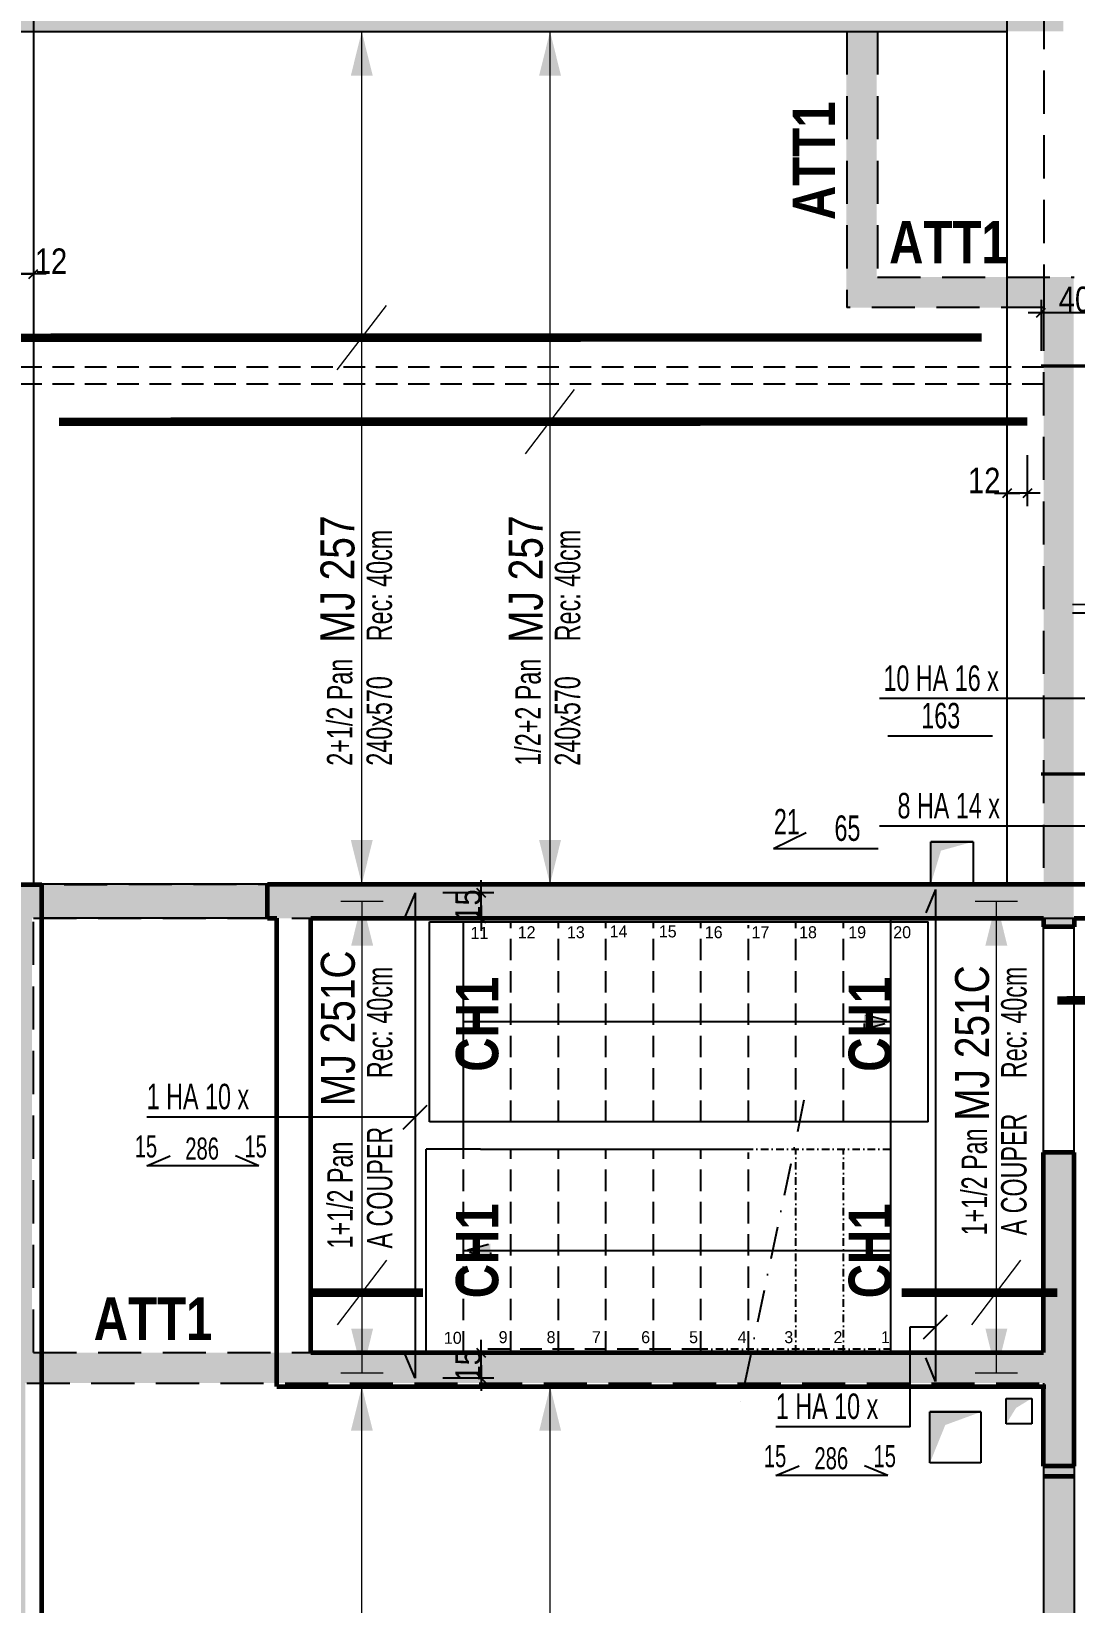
# Model space of a CAD drawing. Header units: millimetres. Extents: x 12821 to 19311, y -3644 to -644.
# Drawn here: x 17625 to 18240, y -2340 to -1414 of the extents above; entities that cross this region are included whole.
import ezdxf
from ezdxf.enums import TextEntityAlignment as Align

# ---------------------------------------------------------------- set-up
doc = ezdxf.new("R2010")
doc.units = ezdxf.units.MM
doc.linetypes.add('CACHEX2', pattern=[19.05, 12.7, -6.35])
doc.linetypes.add('TIRETPT2', pattern=[12.7, 6.35, -3.175, 0, -3.175])
for name, color, linetype in [('01_ARMA_INF', 50, 'Continuous'), ('01_cote_gen', 4, 'Continuous'), ('01_linteaux', 2, 'Continuous'), ('01_murs_sup', 2, 'CACHEX2'), ('01_resv', 32, 'Continuous'), ('01_texte', 230, 'Continuous'), ('AA_COTES', 2, 'Continuous')]:
    doc.layers.add(name, color=color, linetype=linetype)
doc.layers.add('01_murs_coup', color=5, linetype='Continuous', lineweight=60)
doc.styles.add('Eurostile', font='')
doc.styles.add('PATIO', font='ARIALN.TTF')
doc.styles.add('STYLE2', font='ARIALN.TTF')
doc.styles.add('Titre', font='ariblk.ttf')
doc.styles.get('Eurostile').set_extended_font_data('Eurostile')
doc.dimstyles.new('JB50', dxfattribs={"dimscale": 0.1, "dimtxt": 150, "dimasz": 15, "dimexe": 0.1, "dimexo": 0.1, "dimgap": 0.09, "dimtad": 1, "dimdec": 1, "dimdsep": 46, "dimtxsty": 'STYLE2', "dimblk1": 'BOND_G', "dimblk2": 'BOND_D', "dimsah": 1, "dimcen": 1.5, "dimdle": 0.01, "dimse1": 1, "dimse2": 1, "dimclrd": 4, "dimclre": 2, "dimclrt": 6, "dimazin": 2, "dimtfac": 2.333333, "dimtdec": 1, "dimtix": 1, "dimtmove": 2, "dimatfit": 3, "dimldrblk": 'BOND_G', "dimfxl": 1, "dimtolj": 1, "dimtzin": 0, "dimarcsym": 0})

# ---------------------------------------------------------------- blocks, each defined once
blk = doc.blocks.new('BOND_G')
at = {"layer": 'AA_COTES', "color": 0}
for p, q in [((0, -5), (0, 15)), ((5, 0), (-5, 0)), ((1.77, 1.77), (-1.77, -1.77))]:
    blk.add_line(p, q, dxfattribs=at)
blk = doc.blocks.new('BOND_D')
at = {"layer": 'AA_COTES', "color": 0}
for p, q in [((5, 0), (-5, 0)), ((-1.77, -1.77), (1.77, 1.77)), ((0, 5), (0, -15))]:
    blk.add_line(p, q, dxfattribs=at)
blk = doc.blocks.new('*D1592')
at = {"layer": '01_cote_gen', "color": 4, "lineweight": -2, "transparency": 16777216}
blk.add_line((18222.09, -1579.34), (18259.09, -1579.34), dxfattribs=at)
at = {"layer": 'Defpoints', "color": 0, "transparency": 16777216}
for p in [(18260.59, -1579.34), (18220.59, -1610.91), (18260.59, -1610.91)]:
    blk.add_point(p, dxfattribs=at)
at = {"layer": '01_cote_gen', "color": 4, "lineweight": -2, "transparency": 16777216, "xscale": 1.5, "yscale": 1.5, "zscale": 1.5, "rotation": 180}
blk.add_blockref('BOND_G', (18220.59, -1579.34), dxfattribs=at)
at = {"layer": '01_cote_gen', "color": 4, "lineweight": -2, "transparency": 16777216, "xscale": 1.5, "yscale": 1.5, "zscale": 1.5}
blk.add_blockref('BOND_D', (18260.59, -1579.34), dxfattribs=at)
at = {"layer": '01_cote_gen', "color": 6, "transparency": 16777216, "insert": (18240.59, -1571.67), "char_height": 15, "attachment_point": 5, "style": 'STYLE2'}
blk.add_mtext('\\A1;40', dxfattribs=at)
blk = doc.blocks.new('*D1649')
at = {"layer": '01_cote_gen', "color": 4, "lineweight": -2, "transparency": 16777216}
blk.add_line((17616.07, -1556.6), (17625.09, -1556.6), dxfattribs=at)
at = {"layer": 'Defpoints', "color": 0, "transparency": 16777216}
for p in [(17626.59, -1556.6), (17614.57, -1594.2), (17626.59, -1594.2)]:
    blk.add_point(p, dxfattribs=at)
at = {"layer": '01_cote_gen', "color": 4, "lineweight": -2, "transparency": 16777216, "xscale": 1.5, "yscale": 1.5, "zscale": 1.5, "rotation": 180}
blk.add_blockref('BOND_G', (17614.57, -1556.6), dxfattribs=at)
at = {"layer": '01_cote_gen', "color": 4, "lineweight": -2, "transparency": 16777216, "xscale": 1.5, "yscale": 1.5, "zscale": 1.5}
blk.add_blockref('BOND_D', (17626.59, -1556.6), dxfattribs=at)
at = {"layer": '01_cote_gen', "color": 6, "transparency": 16777216, "insert": (17636.93, -1549.06), "char_height": 15, "attachment_point": 5, "style": 'STYLE2'}
blk.add_mtext('\\A1;12', dxfattribs=at)
blk = doc.blocks.new('*D1669')
at = {"layer": '01_cote_gen', "color": 4, "lineweight": -2, "transparency": 16777216}
blk.add_line((18211.09, -1685.9), (18202.09, -1685.9), dxfattribs=at)
at = {"layer": 'Defpoints', "color": 0, "transparency": 16777216}
for p in [(18200.59, -1643.57), (18212.59, -1643.57), (18200.59, -1685.9)]:
    blk.add_point(p, dxfattribs=at)
at = {"layer": '01_cote_gen', "color": 4, "lineweight": -2, "transparency": 16777216, "xscale": 1.5, "yscale": 1.5, "zscale": 1.5, "rotation": 180}
blk.add_blockref('BOND_D', (18200.59, -1685.9), dxfattribs=at)
at = {"layer": '01_cote_gen', "color": 4, "lineweight": -2, "transparency": 16777216, "xscale": 1.5, "yscale": 1.5, "zscale": 1.5}
blk.add_blockref('BOND_G', (18212.59, -1685.9), dxfattribs=at)
at = {"layer": '01_cote_gen', "color": 6, "transparency": 16777216, "insert": (18187.06, -1678.36), "char_height": 15, "attachment_point": 5, "style": 'STYLE2'}
blk.add_mtext('\\A1;12', dxfattribs=at)
blk = doc.blocks.new('*D1680')
at = {"layer": '01_cote_gen', "color": 4, "lineweight": -2, "transparency": 16777216}
for p, q in [((17890.48, -1919.9), (17890.48, -1918.4)), ((17890.48, -1936.4), (17890.48, -1921.4)), ((17890.48, -1937.9), (17890.48, -1939.4))]:
    blk.add_line(p, q, dxfattribs=at)
at = {"layer": 'Defpoints', "color": 0, "transparency": 16777216}
for p in [(17851.6, -1921.4), (17890.48, -1921.4), (17851.6, -1936.4)]:
    blk.add_point(p, dxfattribs=at)
at = {"layer": '01_cote_gen', "color": 4, "lineweight": -2, "transparency": 16777216, "xscale": 1.5, "yscale": 1.5, "zscale": 1.5}
for name, p, rotation in [('BOND_D', (17890.48, -1921.4), 270), ('BOND_G', (17890.48, -1936.4), 90)]:
    blk.add_blockref(name, p, dxfattribs=dict(at, rotation=rotation))
at = {"layer": '01_cote_gen', "color": 6, "transparency": 16777216, "insert": (17882.81, -1928.9), "char_height": 15, "attachment_point": 5, "rotation": 90, "style": 'STYLE2'}
blk.add_mtext('\\A1;15', dxfattribs=at)
blk = doc.blocks.new('*D1681')
at = {"layer": '01_cote_gen', "color": 4, "lineweight": -2, "transparency": 16777216}
for p, q in [((17890.48, -2190.95), (17890.48, -2189.45)), ((17890.48, -2207.45), (17890.48, -2192.45)), ((17890.48, -2208.95), (17890.48, -2210.45))]:
    blk.add_line(p, q, dxfattribs=at)
at = {"layer": 'Defpoints', "color": 0, "transparency": 16777216}
for p in [(17851.6, -2192.45), (17890.48, -2192.45), (17851.6, -2207.45)]:
    blk.add_point(p, dxfattribs=at)
at = {"layer": '01_cote_gen', "color": 4, "lineweight": -2, "transparency": 16777216, "xscale": 1.5, "yscale": 1.5, "zscale": 1.5}
for name, p, rotation in [('BOND_D', (17890.48, -2192.45), 270), ('BOND_G', (17890.48, -2207.45), 90)]:
    blk.add_blockref(name, p, dxfattribs=dict(at, rotation=rotation))
at = {"layer": '01_cote_gen', "color": 6, "transparency": 16777216, "insert": (17882.81, -2199.95), "char_height": 15, "attachment_point": 5, "rotation": 90, "style": 'STYLE2'}
blk.add_mtext('\\A1;15', dxfattribs=at)

msp = doc.modelspace()

# ---------------------------------------------------------------- hatches: boundary and pattern name
at = {"layer": '01_murs_sup'}
h = msp.add_hatch(dxfattribs=at)
h.set_pattern_fill('DASH', color=256, scale=2.5, angle=135)
h.set_pattern_definition([(135, (3467.145, 11747.268), (-11.22532, 9e-16), [7.9375, -7.9375])])
h.paths.add_polyline_path([(15409.18, -1916.45), (15389.18, -1916.45), (15389.18, -2444.45), (17606.59, -2444.45), (17606.59, -2484.34), (17621.78, -2484.34), (17621.78, -2210.45), (18222.09, -2210.45), (18222.09, -2678.35), (18240.09, -2678.35), (18240.09, -2074.5), (18222.09, -2074.5), (18222.09, -2192.45), (17625.78, -2192.45), (17625.78, -1936.5), (18222.09, -1936.5), (18222.09, -1941.5), (18239.78, -1941.5), (18239.78, -1558.45), (18123.78, -1558.45), (18123.78, -1413.62), (18233.78, -1413.61), (18233.78, -1395.61), (17621.78, -1395.65), (17621.78, -802.45), (17718.33, -802.45), (17718.33, -786.45), (17601.78, -786.45), (17601.78, -1413.65), (18105.78, -1413.62), (18105.78, -1576.45), (18222.09, -1576.45), (18222.09, -1916.5), (17607.59, -1916.5), (17607.59, -2419.45), (17345.78, -2419.45), (17345.78, -1916.45), (17327.59, -1916.45), (17327.59, -2419.45), (16811.78, -2419.45), (16811.78, -1916.45), (16791.78, -1916.45), (16791.78, -2419.45), (16531.78, -2419.45), (16531.78, -1866.45), (16503.78, -1866.45), (16503.78, -1886.45), (16511.78, -1886.45), (16511.78, -2419.45), (16391.78, -2419.45), (16391.78, -1991.45), (16373.78, -1991.45), (16373.78, -2419.45), (16253.78, -2419.45), (16253.78, -1886.45), (16401.78, -1886.45), (16401.78, -1866.45), (16235.78, -1866.45), (16235.78, -2419.45), (15986.05, -2419.45), (15986.05, -1916.45), (15966.05, -1916.45), (15966.05, -2419.45), (15409.18, -2419.45)])
for points in [[(18116.24, -2001.7), (18132.11, -1997.45), (18116.24, -1993.19)], [(17895.99, -2136.7), (17880.11, -2132.45), (17895.99, -2128.19)]]:
    msp.add_hatch(color=256, dxfattribs=at).paths.add_polyline_path(points)

# ---------------------------------------------------------------- linework, layer by layer
at = {"layer": '01_ARMA_INF', "linetype": 'Continuous', "lineweight": 0, "const_width": 5, "flags": 128}
for points in [[(18185.53, -1594.04), (17614.57, -1594.2)], [(18212.59, -1643.57), (17641.63, -1643.73)], [(18379.11, -1984.68), (18230.11, -1984.84)], [(17856.24, -2157.16), (17790.11, -2157.16)], [(18230.11, -2157.16), (18138.41, -2157.16)]]:
    msp.add_lwpolyline(points, dxfattribs=at)
at = {"layer": '01_linteaux'}
for p, q in [((18200.59, -1916.4), (18200.59, -1235.45)), ((17626.59, -1315.45), (17626.59, -1916.4)), ((17626.59, -1413.65), (18200.59, -1413.62)), ((17764.59, -1916.4), (17631.59, -1916.4)), ((17764.59, -1936.4), (17631.59, -1936.4)), ((17860.11, -1938.45), (18154.11, -1938.45)), ((17860.11, -2056.45), (17860.11, -1938.45)), ((17880.11, -2072.45), (17880.11, -1938.45)), ((18132.11, -2192.45), (18132.11, -1936.4)), ((18154.11, -2056.45), (18154.11, -1938.45)), ((18222.11, -2074.4), (18222.11, -1941.4)), ((18240.11, -2074.4), (18240.11, -1941.4)), ((18154.11, -2056.45), (17860.11, -2056.45)), ((17890.13, -2072.45), (17858.11, -2072.45)), ((17858.11, -2192.45), (17858.11, -2072.45)), ((17890.13, -2072.45), (18046.44, -2072.45)), ((18222.11, -2259.44), (18222.11, -2361.44)), ((18240.11, -2259.44), (18240.11, -2361.44))]:
    msp.add_line(p, q, dxfattribs=at)
at = {"layer": '01_linteaux', "linetype": 'TIRETPT2', "ltscale": 3}
msp.add_line((18080.84, -2043.74), (18043.44, -2221.86), dxfattribs=at)
at = {"layer": '01_linteaux', "linetype": 'TIRETPT2', "ltscale": 0.7}
for p, q in [((18046.44, -2072.45), (18132.11, -2072.45)), ((18076.11, -2192.45), (18076.11, -2072.45)), ((18104.11, -2192.45), (18104.11, -2072.45)), ((18132.11, -2190.45), (18021.46, -2190.45))]:
    msp.add_line(p, q, dxfattribs=at)
at = {"layer": '01_linteaux', "flags": 128}
msp.add_lwpolyline([(18132.11, -1997.45), (17880.11, -1997.45)], dxfattribs=at)
at = {"layer": '01_linteaux'}
msp.add_lwpolyline([(18132.11, -2132.45), (17880.11, -2132.45)], dxfattribs=at)
at = {"layer": '01_murs_coup'}
for p, q in [((17606.59, -1916.5), (17631.59, -1916.5)), ((17631.66, -3076.46), (17631.59, -1916.4)), ((17764.59, -1916.4), (18369.11, -1916.4)), ((17764.59, -1916.4), (18369.11, -1916.4)), ((17764.59, -1936.4), (17764.59, -1916.4)), ((17764.59, -1936.4), (17770.11, -1936.4)), ((17764.59, -1936.4), (17770.11, -1936.4)), ((17770.11, -2212.45), (17770.11, -1936.4)), ((17770.11, -2212.45), (17770.11, -1936.4)), ((17790.11, -2192.45), (17790.11, -1936.4)), ((17790.11, -2192.45), (17790.11, -1936.4)), ((17790.11, -1936.4), (18222.11, -1936.4)), ((17790.11, -1936.4), (18222.11, -1936.4)), ((18222.11, -1936.4), (18222.11, -1941.4)), ((18240.11, -1941.4), (18222.11, -1941.4)), ((18240.11, -1936.4), (18369.11, -1936.4)), ((18240.11, -1936.4), (18369.11, -1936.4)), ((18240.11, -1936.4), (18240.11, -1941.4)), ((18240.11, -2074.4), (18222.11, -2074.4)), ((18222.11, -2192.45), (18222.11, -2074.4)), ((18240.11, -2074.4), (18222.11, -2074.4)), ((18240.11, -2259.44), (18240.11, -2074.4)), ((17790.11, -2192.45), (18222.11, -2192.45)), ((17770.11, -2212.45), (18223.32, -2212.45)), ((17770.11, -2212.45), (18222.11, -2212.45)), ((18222.11, -2259.44), (18222.11, -2212.45)), ((18240.11, -2259.44), (18222.11, -2259.44)), ((18240.11, -2265.44), (18222.11, -2265.44))]:
    msp.add_line(p, q, dxfattribs=at)
at = {"layer": '01_murs_sup', "ltscale": 2}
for p, q in [((18222.43, -1576.45), (18222.43, -1315.45)), ((17602.32, -1413.65), (18106.11, -1413.62)), ((18106.11, -1413.62), (18106.11, -1576.45)), ((18124.11, -1413.62), (18124.11, -1558.45)), ((18124.11, -1558.45), (18240.11, -1558.45)), ((18222.43, -1576.45), (18106.11, -1576.45)), ((18222.11, -1576.45), (18222.11, -1916.4)), ((17606.6, -1916.42), (18222.43, -1916.32)), ((17626.6, -2192.45), (17626.6, -1936.4)), ((17626.6, -1936.4), (18222.11, -1936.4)), ((18222.22, -1936.4), (18240.11, -1936.4)), ((18222.11, -2074.4), (18240.11, -2074.4)), ((18222.11, -2192.45), (18222.11, -2074.4)), ((18222.22, -2074.4), (18240.11, -2074.4)), ((18240.11, -2074.4), (18240.11, -2678.35)), ((17626.6, -2192.45), (18222.11, -2192.45)), ((17622.6, -2210.45), (18223.43, -2210.45)), ((18222.11, -2210.45), (18222.11, -2678.35))]:
    msp.add_line(p, q, dxfattribs=at)
at = {"layer": '01_murs_sup'}
for p, q in [((18222.11, -1611.47), (14199.6, -1611.44)), ((18222.11, -1621.47), (14199.6, -1621.44)), ((17908.11, -2056.45), (17908.11, -1938.45)), ((17936.11, -2056.45), (17936.11, -1938.45)), ((17964.11, -2056.45), (17964.11, -1938.45)), ((17992.11, -2056.45), (17992.11, -1938.45)), ((18020.11, -2056.45), (18020.11, -1938.45)), ((18048.11, -2056.45), (18048.11, -1940.4)), ((18076.11, -2056.45), (18076.11, -1938.45)), ((18104.11, -2056.45), (18104.11, -1938.45)), ((17880.11, -2192.45), (17880.11, -2072.45)), ((17908.11, -2192.45), (17908.11, -2072.45)), ((17936.11, -2192.45), (17936.11, -2072.45)), ((17964.11, -2192.45), (17964.11, -2072.45)), ((17992.11, -2192.45), (17992.11, -2072.45)), ((18020.11, -2192.45), (18020.11, -2072.45)), ((18048.11, -2192.45), (18048.11, -2074.4)), ((18021.46, -2190.45), (17890.13, -2190.45))]:
    msp.add_line(p, q, dxfattribs=at)
at = {"layer": '01_murs_sup', "flags": 128}
for points in [[(18116.24, -2001.7), (18132.11, -1997.45), (18116.24, -1993.19)], [(17895.99, -2136.7), (17880.11, -2132.45), (17895.99, -2128.19)]]:
    msp.add_lwpolyline(points, close=True, dxfattribs=at)
at = {"layer": '01_resv'}
for p, q in [((18155.59, -1916.4), (18155.59, -1891.3)), ((18155.59, -1891.3), (18180.59, -1891.3)), ((18180.59, -1891.3), (18155.59, -1891.3)), ((18180.59, -1891.3), (18168.09, -1891.3)), ((18168.09, -1891.3), (18180.59, -1891.3)), ((18180.59, -1891.3), (18180.59, -1916.4)), ((18180.59, -1916.4), (18155.59, -1916.4)), ((18200.09, -2234.42), (18200.09, -2219.42)), ((18200.09, -2219.42), (18215.09, -2219.42)), ((18200.09, -2234.41), (18200.09, -2219.42)), ((18215.09, -2219.42), (18215.09, -2234.41)), ((18155.08, -2257.46), (18155.08, -2227.46)), ((18155.08, -2227.46), (18185.08, -2227.46)), ((18185.08, -2227.46), (18155.08, -2227.46)), ((18185.08, -2227.46), (18170.08, -2227.46)), ((18170.08, -2227.46), (18185.08, -2227.46)), ((18185.08, -2227.46), (18185.08, -2257.46)), ((18215.09, -2234.41), (18200.09, -2234.41)), ((18185.08, -2257.46), (18155.08, -2257.46))]:
    msp.add_line(p, q, dxfattribs=at)
for points in [[(18155.59, -1916.4), (18155.59, -1891.3), (18161.59, -1896.54)], [(18155.59, -1891.3), (18180.59, -1891.3), (18161.59, -1896.54)], [(18200.09, -2234.41), (18200.09, -2219.42), (18205.84, -2225.1)], [(18200.09, -2219.42), (18215.09, -2219.42), (18205.84, -2225.1)], [(18155.08, -2257.46), (18155.08, -2227.46), (18164.13, -2235.14)], [(18155.08, -2227.46), (18185.08, -2227.46), (18164.13, -2235.14)]]:
    msp.add_solid(points, dxfattribs=at)
at = {"layer": '01_texte', "linetype": 'Continuous', "lineweight": 0}
for p, q in [((17807.66, -1413.63), (17832.62, -1413.63)), ((17820.14, -1916.4), (17820.14, -1413.63)), ((17918.65, -1413.63), (17943.62, -1413.63)), ((17931.14, -1916.4), (17931.14, -1413.63)), ((17805.64, -1613.18), (17834.65, -1575.11)), ((17916.63, -1662.68), (17945.64, -1624.61)), ((17807.66, -1916.4), (17832.62, -1916.4)), ((17918.65, -1916.4), (17943.62, -1916.4)), ((17807.88, -1926.4), (17832.84, -1926.4)), ((17820.36, -2204.45), (17820.36, -1926.4)), ((18181.76, -1926.4), (18206.72, -1926.4)), ((18194.24, -2204.45), (18194.24, -1926.4)), ((17805.86, -2176.11), (17834.87, -2138.04)), ((18179.73, -2176.11), (18208.74, -2138.04)), ((17807.72, -2212.45), (17832.68, -2212.45)), ((17807.88, -2204.45), (17832.84, -2204.45)), ((17820.2, -3086.46), (17820.2, -2212.45)), ((17918.72, -2212.45), (17943.68, -2212.45)), ((17931.2, -3086.46), (17931.2, -2212.45)), ((18181.76, -2204.45), (18206.72, -2204.45))]:
    msp.add_line(p, q, dxfattribs=at)
at = {"layer": '01_texte', "ltscale": 5}
for p, q in [((18285.72, -1806.89), (18125.4, -1806.89)), ((18130.34, -1828.95), (18192.04, -1828.95)), ((18062.81, -1895.3), (18082.21, -1885.9)), ((18125.4, -1882.02), (18250.99, -1882.02)), ((18062.81, -1895.3), (18124.51, -1895.3)), ((17844.53, -2060.77), (17858.67, -2046.63)), ((17851.6, -2053.7), (17693.37, -2053.7)), ((18143.38, -2236.27), (18064.26, -2236.27))]:
    msp.add_line(p, q, dxfattribs=at)
at = {"layer": '01_texte'}
for p, q in [((17851.6, -1921.4), (17845.77, -1935.22)), ((17851.6, -1921.4), (17851.6, -2207.45)), ((18158.44, -1919.4), (18152.61, -1933.22)), ((18158.44, -1919.4), (18158.44, -2209.45)), ((17693.37, -2082.38), (17707.19, -2076.55)), ((17759.45, -2082.38), (17693.37, -2082.38)), ((17759.45, -2082.38), (17745.63, -2076.55)), ((18151.36, -2184.26), (18165.51, -2170.11)), ((18143.38, -2236.27), (18143.38, -2177.18)), ((18143.38, -2177.18), (18158.44, -2177.18)), ((17851.6, -2207.45), (17845.77, -2193.63)), ((18158.44, -2209.45), (18152.61, -2195.63)), ((18064.26, -2264.95), (18078.08, -2259.13)), ((18130.34, -2264.95), (18116.52, -2259.13)), ((18130.34, -2264.95), (18064.26, -2264.95))]:
    msp.add_line(p, q, dxfattribs=at)
for points, const_width in [([(18987.11, -1610.91), (18220.59, -1610.91)], 2), ([(18239.11, -1751.45), (18764.11, -1751.45)], 1), ([(18239.11, -1756.45), (18764.11, -1756.45)], 1), ([(18384.11, -1851.37), (18220.59, -1851.37)], 2)]:
    msp.add_lwpolyline(points, dxfattribs=dict(at, const_width=const_width))
at = {"layer": '01_texte', "linetype": 'Continuous', "lineweight": 0}
for points in [[(17820.14, -1413.63), (17813.68, -1439.73), (17820.14, -1439.73)], [(17820.14, -1413.63), (17826.6, -1439.73), (17820.14, -1439.73)], [(17931.14, -1413.63), (17924.68, -1439.73), (17931.14, -1439.73)], [(17931.14, -1413.63), (17937.59, -1439.73), (17931.14, -1439.73)], [(17820.14, -1916.4), (17813.68, -1890.3), (17820.14, -1890.3)], [(17820.14, -1916.4), (17826.6, -1890.3), (17820.14, -1890.3)], [(17931.14, -1916.4), (17924.68, -1890.3), (17931.14, -1890.3)], [(17931.14, -1916.4), (17937.59, -1890.3), (17931.14, -1890.3)], [(17820.36, -1926.4), (17813.9, -1952.5), (17820.36, -1952.5)], [(17820.36, -1926.4), (17826.82, -1952.5), (17820.36, -1952.5)], [(18194.24, -1926.4), (18187.78, -1952.5), (18194.24, -1952.5)], [(18194.24, -1926.4), (18200.7, -1952.5), (18194.24, -1952.5)], [(17820.36, -2204.45), (17813.9, -2178.35), (17820.36, -2178.35)], [(17820.36, -2204.45), (17826.82, -2178.35), (17820.36, -2178.35)], [(18194.24, -2204.45), (18187.78, -2178.35), (18194.24, -2178.35)], [(18194.24, -2204.45), (18200.7, -2178.35), (18194.24, -2178.35)], [(17820.2, -2212.45), (17813.74, -2238.54), (17820.2, -2238.54)], [(17820.2, -2212.45), (17826.66, -2238.54), (17820.2, -2238.54)], [(17931.2, -2212.45), (17924.74, -2238.54), (17931.2, -2238.54)], [(17931.2, -2212.45), (17937.66, -2238.54), (17931.2, -2238.54)]]:
    msp.add_solid(points, dxfattribs=at)

# ---------------------------------------------------------------- texts
at = {"layer": '01_murs_sup', "style": 'Eurostile'}
for s, height, p in [('11', 7.059, (17884.26, -1948.55)), ('12', 7.059, (17912.1, -1948.17)), ('13', 7.059, (17941.1, -1948.17)), ('14', 7.059, (17966.26, -1947.69)), ('15', 7.059, (17995.26, -1947.69)), ('16', 7.059, (18022.35, -1948.17)), ('17', 7.059, (18049.91, -1948.17)), ('18', 7.059, (18077.95, -1948.17)), ('19', 7.059, (18106.95, -1948.17)), ('20', 7.059, (18133.47, -1948.17)), ('10', 7.059, (17868.56, -2187.27)), ('9', 7.06, (17900.84, -2186.88)), ('8', 7.06, (17929.09, -2186.88)), ('7', 7.06, (17955.86, -2186.88)), ('6', 7.06, (17984.86, -2186.88)), ('5', 7.06, (18013.11, -2186.88)), ('4', 7.06, (18041.74, -2186.88)), ('3', 7.06, (18069.25, -2186.88)), ('2', 7.06, (18098.25, -2186.88)), ('1', 7.06, (18126.25, -2186.88))]:
    msp.add_text(s, height=height, dxfattribs=at).set_placement(p)
at = {"layer": '01_texte', "style": 'Titre', "width": 0.7}
for s, rotation, p in [('ATT1', 90, (18106.59, -1489.81)), ('ATT1', 0, (18166.01, -1557.86)), ('CH1', 90, (17908.11, -1998.91)), ('CH1', 90, (18139.65, -1998.91)), ('CH1', 90, (17908.11, -2132.45)), ('CH1', 90, (18139.65, -2132.45)), ('ATT1', 0, (17697.12, -2192.45))]:
    msp.add_text(s, height=25, rotation=rotation, dxfattribs=at).set_placement(p, align=Align.BOTTOM_CENTER)
at = {"layer": '01_texte', "ltscale": 5, "style": 'PATIO'}
for s, p in [('MJ 257', (17815.81, -1774.12)), ('MJ 257', (17926.81, -1774.12)), ('MJ 251C', (17816.03, -2047.1)), ('MJ 251C', (18189.91, -2055.8))]:
    msp.add_text(s, height=20, rotation=90, dxfattribs=at).set_placement(p)
at = {"layer": '01_texte', "ltscale": 5, "style": 'PATIO', "width": 0.8}
for s, p in [('Rec: 40cm', (17837.94, -1773.12)), ('Rec: 40cm', (17948.93, -1773.12)), ('2+1/2 Pan', (17814.6, -1846.46)), ('1/2+2 Pan', (17925.6, -1846.46)), ('240x570', (17837.94, -1846.46)), ('240x570', (17948.93, -1846.46)), ('Rec: 40cm', (17838.16, -2030.63)), ('Rec: 40cm', (18212.04, -2030.63)), ('A COUPER', (18212.04, -2123.35)), ('A COUPER', (17838.16, -2131.13)), ('1+1/2 Pan', (18188.7, -2123.35)), ('1+1/2 Pan', (17814.83, -2131.13))]:
    msp.add_text(s, height=15, rotation=90, dxfattribs=at).set_placement(p)
for s, p in [('10 HA 16 x', (18161.68, -1806.89)), ('163', (18161.47, -1828.95)), ('8 HA 14 x', (18166.15, -1882.02)), ('21', (18070.74, -1891.46)), ('65', (18106.45, -1895.3))]:
    msp.add_text(s, height=15, dxfattribs=at).set_placement(p, align=Align.BOTTOM_CENTER)
for s, height, p in [('1 HA 10 x', 15, (17693.36, -2048.99)), ('15', 13, (17686.26, -2077.43)), ('15', 13, (17750.92, -2077.43)), ('286', 13, (17716.1, -2078.67)), ('1 HA 10 x', 15, (18064.25, -2231.56)), ('15', 13, (18057.15, -2260)), ('286', 13, (18087, -2261.24)), ('15', 13, (18121.81, -2260))]:
    msp.add_text(s, height=height, dxfattribs=at).set_placement(p)

# ---------------------------------------------------------------- dimensions: what is measured, and where the dimension line sits
at = {"layer": '01_cote_gen'}
for base, p1, p2, picture, middle in [((17626.59, -1556.6), (17614.57, -1594.2), (17626.59, -1594.2), '*D1649', (17636.93, -1549.06)), ((18200.59, -1685.9), (18212.59, -1643.57), (18200.59, -1643.57), '*D1669', (18187.06, -1678.36))]:
    dim = msp.add_linear_dim(base=base, p1=p1, p2=p2, dimstyle='JB50', dxfattribs=at)
    dim.commit()
    dim.dimension.update_dxf_attribs({"geometry": picture, "text_midpoint": middle, "dimtype": 160})
dim = msp.add_linear_dim(base=(18260.59, -1579.34), p1=(18220.59, -1610.91), p2=(18260.59, -1610.91), dimstyle='JB50', dxfattribs=at)
dim.commit()
dim.dimension.update_dxf_attribs({"geometry": '*D1592', "text_midpoint": (18240.59, -1571.67)})
for base, p1, p2, picture, middle in [((17890.48, -1921.4), (17851.6, -1936.4), (17851.6, -1921.4), '*D1680', (17882.81, -1928.9)), ((17890.48, -2192.45), (17851.6, -2207.45), (17851.6, -2192.45), '*D1681', (17882.81, -2199.95))]:
    dim = msp.add_linear_dim(base=base, p1=p1, p2=p2, angle=90, dimstyle='JB50', dxfattribs=at)
    dim.commit()
    dim.dimension.update_dxf_attribs({"geometry": picture, "text_midpoint": middle})

doc.saveas('drawing.dxf')
